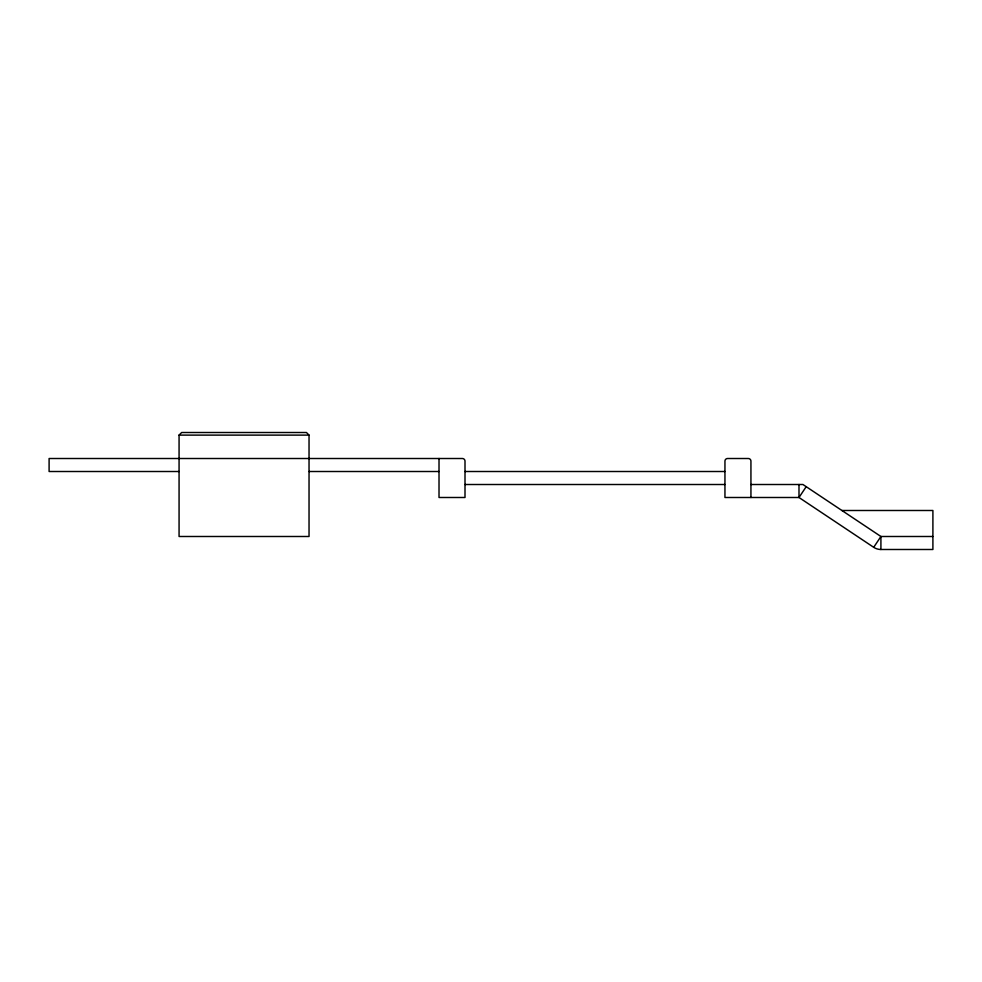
<?xml version="1.0" encoding="UTF-8"?>
<svg xmlns="http://www.w3.org/2000/svg" width="982" height="982" viewBox="0 0 982 982"><rect width="100%" height="100%" fill="white"/><g stroke="black" fill="none" stroke-linecap="round" stroke-linejoin="round"><path stroke-width="1.47" d="M806.21 486.679L798.992 497.493L724.949 497.493L724.949 461.11A2.602 2.602 0 0 1 727.552 458.508L748.345 458.508A2.602 2.602 0 0 1 750.935 461.11L750.935 497.493M798.992 484.507L798.992 497.493L873.698 547.305L880.915 536.491L932.9 536.491M179.068 435.112L181.67 432.51L306.445 432.51L309.035 435.112L309.035 536.491L179.068 536.491L179.068 435.112L309.035 435.112M179.068 471.507L49.1 471.507L49.1 458.508L462.412 458.508A2.602 2.602 0 0 1 465.002 461.11L465.002 497.493L439.015 497.493L439.015 458.508M309.035 471.507L439.015 471.507M465.002 471.507L724.949 471.507M465.002 484.507L724.949 484.507M750.935 484.507L802.932 484.507L880.915 536.491L880.915 549.49L932.9 549.49L932.9 510.493L841.918 510.493M880.915 549.49A12.999 12.999 0 0 1 873.698 547.305"/></g></svg>
